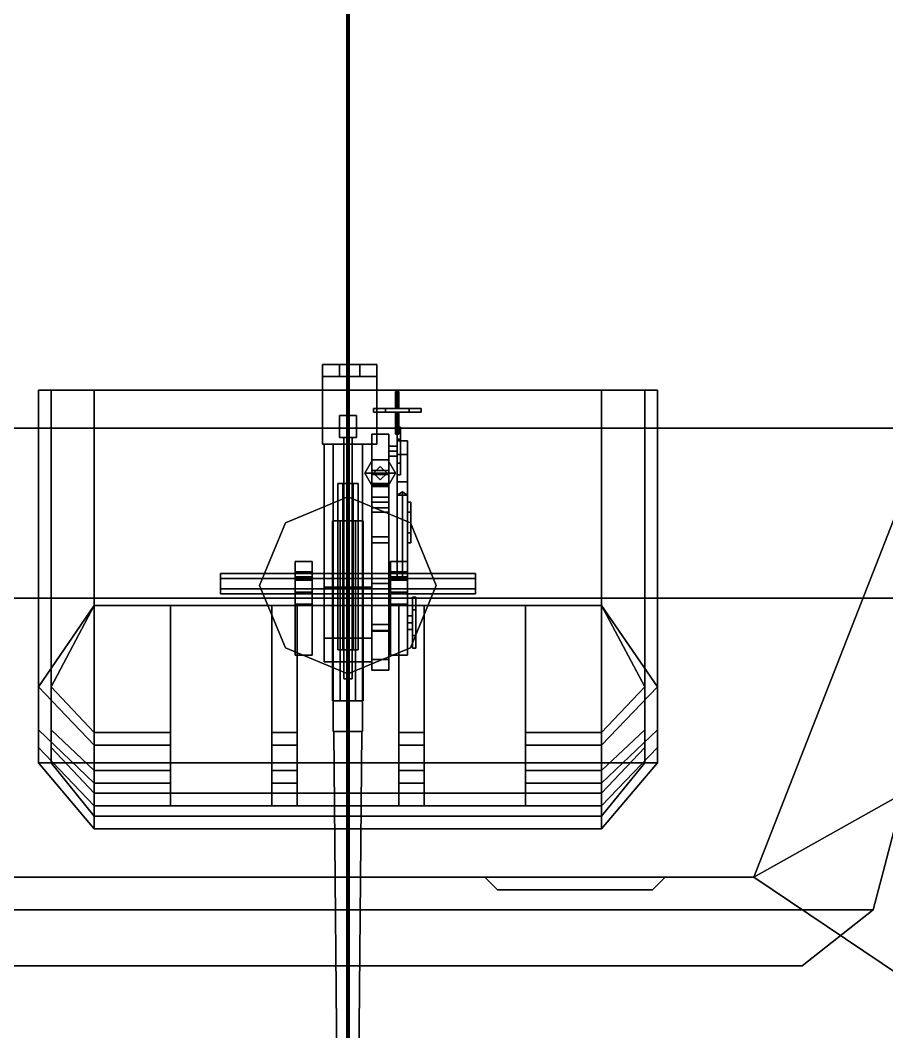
# Model space of a CAD drawing. Header units: millimetres. Extents: x -5.1 to 5.1, y -27.1 to 35.2.
# Drawn here: x -1.292 to 2.124, y -18.17 to -14.182 of the extents above; entities that cross this region are included whole.
import ezdxf

# ---------------------------------------------------------------- set-up
doc = ezdxf.new("R2010")
doc.units = ezdxf.units.MM
for name, color, linetype in [('cables', 6, 'Continuous'), ('drawing', 9, 'Continuous'), ('gun', 1, 'Continuous'), ('sleeve', 5, 'Continuous'), ('superstructure', 3, 'Continuous'), ('turret', 2, 'Continuous')]:
    doc.layers.add(name, color=color, linetype=linetype)

msp = doc.modelspace()

# ---------------------------------------------------------------- linework, layer by layer
for points in [[(-3.36, -16.46, -1.36), (-3.69, -13.85, -1.36), (3.69, -13.85, -1.36), (3.36, -16.46, -1.36)], [(3.56, -16.46, 0.89), (3.89, -13.85, 0.89), (2.28, -15.82, 0.89), (1.6, -17.56, 0.89)], [(3.36, -16.46, -1.36), (2.99, -18.63, -1.36), (-2.99, -18.63, -1.36), (-3.36, -16.46, -1.36)], [(1.6, -17.56, 0.89), (3.19, -18.63, 0.89), (3.56, -16.46, 0.89), (1.6, -17.56, 0.89)], [(-1.6, -17.56, 0.89), (-3.19, -18.63, 0.89), (3.19, -18.63, 0.89), (1.6, -17.56, 0.89)], [(0.54, -17.56, 2.64), (0.54, -17.56, 0.97), (0.59, -17.61, 1.01), (0.59, -17.61, 2.59)], [(0.54, -17.56, 0.97), (1.25, -17.56, 0.97), (1.2, -17.61, 1.01), (0.59, -17.61, 1.01)], [(0.59, -17.61, 2.59), (1.2, -17.61, 2.59), (1.25, -17.56, 2.64), (0.54, -17.56, 2.64)], [(1.2, -17.61, 2.59), (1.2, -17.61, 1.01), (1.25, -17.56, 0.97), (1.25, -17.56, 2.64)], [(0.59, -17.61, 1.01), (1.2, -17.61, 1.01), (1.2, -17.61, 2.59), (0.59, -17.61, 2.59)]]:
    msp.add_3dface(points)
at = {"layer": 'cables'}
for points in [[(-0.005, -26.44, 4.865), (-0.005, -8.97, 14.89), (-0.005, -8.97, 14.91), (-0.005, -26.44, 4.885)], [(0.005, -26.44, 4.885), (0.005, -8.97, 14.91), (0.005, -8.97, 14.89), (0.005, -26.44, 4.865)]]:
    msp.add_3dface(points, dxfattribs=at)
at = {"layer": 'drawing'}
msp.add_xline((0, -16.63, 27.7), (0, -1), dxfattribs=at)
at = {"layer": 'gun'}
for points in [[(-0.0335, -15.539, 4.1755), (-0.1005, -15.539, 4.1755), (-0.1005, -15.539, 4.3698), (-0.0335, -15.539, 4.3698)], [(-0.1005, -15.8539, 4.1755), (-0.1005, -15.539, 4.1755), (0.1139, -15.539, 4.1755), (0.1139, -15.8539, 4.1755)], [(-0.0335, -15.539, 4.3698), (-0.1005, -15.539, 4.3698), (-0.1005, -15.5859, 4.3899), (-0.0335, -15.5859, 4.3899)], [(-0.1005, -15.5859, 4.3899), (-0.1005, -15.539, 4.3698), (-0.1005, -15.539, 4.1755), (-0.1005, -15.5859, 4.1755)], [(-0.0335, -15.5859, 4.2023), (-0.0335, -15.539, 4.2023), (-0.0335, -15.539, 4.3698), (-0.0335, -15.5859, 4.3899)], [(0.0469, -15.539, 4.1755), (-0.0335, -15.539, 4.1755), (-0.0335, -15.539, 4.2023), (0.0469, -15.539, 4.2023)], [(0.0469, -15.539, 4.2023), (-0.0335, -15.539, 4.2023), (-0.0335, -15.5859, 4.2023), (0.0469, -15.5859, 4.2023)], [(0.1139, -15.539, 4.1755), (0.0469, -15.539, 4.1755), (0.0469, -15.539, 4.3698), (0.1139, -15.539, 4.3698)], [(0.0469, -15.5859, 4.3899), (0.0469, -15.539, 4.3698), (0.0469, -15.539, 4.2023), (0.0469, -15.5859, 4.2023)], [(0.1139, -15.539, 4.3698), (0.0469, -15.539, 4.3698), (0.0469, -15.5859, 4.3899), (0.1139, -15.5859, 4.3899)], [(0.1139, -15.5859, 4.1755), (0.1139, -15.539, 4.1755), (0.1139, -15.539, 4.3698), (0.1139, -15.5859, 4.3899)], [(0.1139, -15.5859, 4.3899), (-0.1005, -15.5859, 4.3899), (-0.1005, -15.8539, 4.3899), (0.1139, -15.8539, 4.3899)], [(-0.1005, -15.8539, 4.3899), (-0.1005, -15.5859, 4.3899), (-0.1005, -15.5859, 4.1755), (-0.1005, -15.8539, 4.1755)], [(0.0469, -15.5859, 4.2023), (-0.0335, -15.5859, 4.2023), (-0.0335, -15.5859, 4.3899), (0.0469, -15.5859, 4.3899)], [(0.1139, -15.8539, 4.1755), (0.1139, -15.5859, 4.1755), (0.1139, -15.5859, 4.3899), (0.1139, -15.8539, 4.3899)], [(0.0335, -15.74, 4.1755), (0.0335, -15.74, 4.0884), (-0.0335, -15.74, 4.0884), (-0.0335, -15.74, 4.1755)], [(-0.0335, -15.74, 4.1755), (-0.0335, -15.74, 4.0884), (-0.0335, -15.8271, 4.0884), (-0.0335, -15.8271, 4.1755)], [(-0.0335, -15.8271, 4.0884), (-0.0335, -15.74, 4.0884), (0.0335, -15.74, 4.0884), (0.0335, -15.8271, 4.0884)], [(0.0335, -15.8271, 4.0884), (0.0335, -15.74, 4.0884), (0.0335, -15.74, 4.1755), (0.0335, -15.8271, 4.1755)], [(-0.0335, -15.8271, 4.1755), (-0.0335, -15.8271, 4.0884), (0.0335, -15.8271, 4.0884), (0.0335, -15.8271, 4.1755)], [(-0.0168, -16.7785, 4.1286), (0, -16.7785, 4.1454), (0, -15.8271, 4.1454), (-0.0168, -15.8271, 4.1286)], [(0, -16.7785, 4.1118), (-0.0168, -16.7785, 4.1286), (-0.0168, -15.8271, 4.1286), (0, -15.8271, 4.1118)], [(0, -16.7785, 4.1454), (0.0167, -16.7785, 4.1286), (0.0167, -15.8271, 4.1286), (0, -15.8271, 4.1454)], [(0.0167, -16.7785, 4.1286), (0, -16.7785, 4.1118), (0, -15.8271, 4.1118), (0.0167, -15.8271, 4.1286)], [(0.1139, -15.8539, 4.3899), (-0.1005, -15.8539, 4.3899), (-0.1005, -15.8539, 4.1755), (0.1139, -15.8539, 4.1755)], [(0, -16.9862, 4.2157), (-0.058, -16.9862, 4.2492), (-0.058, -15.8539, 4.2492), (0, -15.8539, 4.2157)], [(-0.058, -16.9862, 4.2492), (-0.058, -16.9862, 4.3162), (-0.058, -15.8539, 4.3162), (-0.058, -15.8539, 4.2492)], [(-0.058, -16.9862, 4.3162), (0, -16.9862, 4.3497), (0, -15.8539, 4.3497), (-0.058, -15.8539, 4.3162)], [(0, -16.9862, 4.3497), (0.058, -16.9862, 4.3162), (0.058, -15.8539, 4.3162), (0, -15.8539, 4.3497)], [(0.058, -16.9862, 4.2492), (0, -16.9862, 4.2157), (0, -15.8539, 4.2157), (0.058, -15.8539, 4.2492)], [(0.058, -16.9862, 4.3162), (0.058, -16.9862, 4.2492), (0.058, -15.8539, 4.2492), (0.058, -15.8539, 4.3162)], [(-0.058, -16.9862, 4.2492), (0, -16.9862, 4.2157), (0.058, -16.9862, 4.2492), (-0.058, -16.9862, 4.3162)], [(-0.058, -16.9862, 4.3162), (0.058, -16.9862, 4.2492), (0.058, -16.9862, 4.3162), (0, -16.9862, 4.3497)], [(0, -18.5875, 4.2358), (-0.0406, -18.5875, 4.2592), (-0.0551, -16.9862, 4.2509), (0, -16.9862, 4.2191)], [(-0.0406, -18.5875, 4.2592), (-0.0406, -18.5875, 4.3062), (-0.0551, -16.9862, 4.3145), (-0.0551, -16.9862, 4.2509)], [(-0.0406, -18.5875, 4.3062), (0, -18.5875, 4.3296), (0, -16.9862, 4.3464), (-0.0551, -16.9862, 4.3145)], [(0.0406, -18.5875, 4.2593), (0, -18.5875, 4.2358), (0, -16.9862, 4.2191), (0.0551, -16.9862, 4.2509)], [(0, -18.5875, 4.3296), (0.0406, -18.5875, 4.3062), (0.0551, -16.9862, 4.3145), (0, -16.9862, 4.3464)], [(0.0406, -18.5875, 4.3062), (0.0406, -18.5875, 4.2593), (0.0551, -16.9862, 4.2509), (0.0551, -16.9862, 4.3145)]]:
    msp.add_3dface(points, dxfattribs=at)
at = {"layer": 'sleeve'}
for points in [[(0.1876, -15.7132, 4.4837), (0.1943, -15.7132, 4.4904), (0.1943, -15.6462, 4.4904), (0.1876, -15.6462, 4.4837)], [(0.1943, -15.7132, 4.477), (0.1876, -15.7132, 4.4837), (0.1876, -15.6462, 4.4837), (0.1943, -15.6462, 4.477)], [(0.1943, -15.6462, 4.4904), (0.201, -15.6462, 4.4837), (0.1943, -15.6462, 4.477), (0.1876, -15.6462, 4.4837)], [(0.1943, -15.7132, 4.4904), (0.201, -15.7132, 4.4837), (0.201, -15.6462, 4.4837), (0.1943, -15.6462, 4.4904)], [(0.201, -15.7132, 4.4837), (0.1943, -15.7132, 4.477), (0.1943, -15.6462, 4.477), (0.201, -15.6462, 4.4837)], [(0.1474, -15.7266, 4.3355), (0.1005, -15.7266, 4.4167), (0.1005, -15.7132, 4.4167), (0.1474, -15.7132, 4.3355)], [(0.1005, -15.7132, 4.4167), (0.2881, -15.7132, 4.4167), (0.2412, -15.7132, 4.3355), (0.1474, -15.7132, 4.3355)], [(0.1005, -15.7266, 4.4167), (0.1474, -15.7266, 4.4979), (0.1474, -15.7132, 4.4979), (0.1005, -15.7132, 4.4167)], [(0.1474, -15.7132, 4.4979), (0.2412, -15.7132, 4.4979), (0.2881, -15.7132, 4.4167), (0.1005, -15.7132, 4.4167)], [(0.2412, -15.7266, 4.3355), (0.1474, -15.7266, 4.3355), (0.1474, -15.7132, 4.3355), (0.2412, -15.7132, 4.3355)], [(0.1474, -15.7266, 4.4979), (0.2412, -15.7266, 4.4979), (0.2412, -15.7132, 4.4979), (0.1474, -15.7132, 4.4979)], [(0.2881, -15.7266, 4.4167), (0.2412, -15.7266, 4.3355), (0.2412, -15.7132, 4.3355), (0.2881, -15.7132, 4.4167)], [(0.2412, -15.7266, 4.4979), (0.2881, -15.7266, 4.4167), (0.2881, -15.7132, 4.4167), (0.2412, -15.7132, 4.4979)], [(0.1474, -15.7266, 4.3355), (0.2412, -15.7266, 4.3355), (0.2881, -15.7266, 4.4167), (0.1005, -15.7266, 4.4167)], [(0.1005, -15.7266, 4.4167), (0.2881, -15.7266, 4.4167), (0.2412, -15.7266, 4.4979), (0.1474, -15.7266, 4.4979)], [(0.1943, -15.8137, 4.41), (0.1876, -15.8137, 4.4167), (0.1876, -15.7266, 4.4167), (0.1943, -15.7266, 4.41)], [(0.1876, -15.8137, 4.4167), (0.1943, -15.8137, 4.4234), (0.1943, -15.7266, 4.4234), (0.1876, -15.7266, 4.4167)], [(0.201, -15.8137, 4.4167), (0.1943, -15.8137, 4.41), (0.1943, -15.7266, 4.41), (0.201, -15.7266, 4.4167)], [(0.1943, -15.8137, 4.4234), (0.201, -15.8137, 4.4167), (0.201, -15.7266, 4.4167), (0.1943, -15.7266, 4.4234)], [(0.1943, -15.7869, 4.3765), (0.1943, -15.8338, 4.4577), (0.2077, -15.8338, 4.4577), (0.2077, -15.7869, 4.3765)], [(0.1943, -15.7869, 4.3765), (0.1943, -15.9745, 4.3765), (0.1943, -15.9276, 4.4577), (0.1943, -15.8338, 4.4577)], [(0.1943, -15.8338, 4.2953), (0.1943, -15.7869, 4.3765), (0.2077, -15.7869, 4.3765), (0.2077, -15.8338, 4.2953)], [(0.1943, -15.8338, 4.2953), (0.1943, -15.9276, 4.2953), (0.1943, -15.9745, 4.3765), (0.1943, -15.7869, 4.3765)], [(0.2077, -15.8338, 4.4577), (0.2077, -15.9276, 4.4577), (0.2077, -15.9745, 4.3765), (0.2077, -15.7869, 4.3765)], [(0.2077, -15.7869, 4.3765), (0.2077, -15.9745, 4.3765), (0.2077, -15.9276, 4.2953), (0.2077, -15.8338, 4.2953)], [(0.0938, -15.8137, 4.4502), (0.0938, -15.8137, 4.3095), (0.0938, -16.0817, 4.3095), (0.0938, -16.0817, 4.4502)], [(0.1608, -15.8137, 4.4502), (0.1608, -15.8137, 4.3095), (0.0938, -15.8137, 4.3095), (0.0938, -15.8137, 4.4502)], [(0.0938, -16.0817, 4.3095), (0.0938, -15.8137, 4.3095), (0.1608, -15.8137, 4.3095), (0.1608, -16.0817, 4.3095)], [(0.1608, -16.0817, 4.4502), (0.1608, -15.8137, 4.4502), (0.0938, -15.8137, 4.4502), (0.0938, -16.0817, 4.4502)], [(0.1608, -16.0817, 4.3095), (0.1608, -15.8137, 4.3095), (0.1608, -15.8137, 4.4502), (0.1608, -16.0817, 4.4502)], [(0.1943, -15.9276, 4.2953), (0.1943, -15.8338, 4.2953), (0.2077, -15.8338, 4.2953), (0.2077, -15.9276, 4.2953)], [(0.1943, -15.8338, 4.4577), (0.1943, -15.9276, 4.4577), (0.2077, -15.9276, 4.4577), (0.2077, -15.8338, 4.4577)], [(0.0938, -16.4167, 4.3765), (0.0938, -15.8539, 4.3765), (-0.0938, -15.8539, 4.3765), (-0.0938, -16.4167, 4.3765)], [(-0.0938, -16.7115, 4.1554), (-0.0938, -15.8539, 4.1554), (0.0938, -15.8539, 4.1554), (0.0938, -16.7115, 4.1554)], [(-0.0938, -15.8539, 4.3765), (-0.0938, -15.8539, 4.1554), (-0.0938, -16.7115, 4.1554), (-0.0938, -16.7115, 4.3765)], [(0.0938, -15.8539, 4.3765), (0.0938, -15.8539, 4.1554), (-0.0938, -15.8539, 4.1554), (-0.0938, -15.8539, 4.3765)], [(0.0938, -16.7115, 4.1554), (0.0938, -15.8539, 4.1554), (0.0938, -15.8539, 4.3765), (0.0938, -16.7115, 4.3765)], [(0.1608, -15.8606, 4.3765), (0.1608, -15.8807, 4.3966), (0.1943, -15.8807, 4.3966), (0.1943, -15.8606, 4.3765)], [(0.1608, -15.8807, 4.3564), (0.1608, -15.8606, 4.3765), (0.1943, -15.8606, 4.3765), (0.1943, -15.8807, 4.3564)], [(0.1608, -15.8807, 4.3966), (0.1608, -15.9008, 4.3765), (0.1943, -15.9008, 4.3765), (0.1943, -15.8807, 4.3966)], [(0.1608, -15.9008, 4.3765), (0.1608, -15.8807, 4.3564), (0.1943, -15.8807, 4.3564), (0.1943, -15.9008, 4.3765)], [(0.0971, -15.9156, 4.5105), (0.067, -15.9678, 4.5105), (0.067, -15.9678, 4.6177), (0.0971, -15.9156, 4.6177)], [(0.1876, -15.9678, 4.5105), (0.067, -15.9678, 4.5105), (0.0971, -15.9156, 4.5105), (0.1574, -15.9156, 4.5105)], [(0.1574, -15.9156, 4.6177), (0.0971, -15.9156, 4.6177), (0.067, -15.9678, 4.6177), (0.1876, -15.9678, 4.6177)], [(0.1574, -15.9156, 4.5105), (0.0971, -15.9156, 4.5105), (0.0971, -15.9156, 4.6177), (0.1574, -15.9156, 4.6177)], [(0.1273, -15.941, 4.4502), (0.1005, -15.9678, 4.4502), (0.1005, -15.9678, 4.5105), (0.1273, -15.941, 4.5105)], [(0.1541, -15.9678, 4.4502), (0.1273, -15.941, 4.4502), (0.1273, -15.941, 4.5105), (0.1541, -15.9678, 4.5105)], [(0.1876, -15.9678, 4.5105), (0.1574, -15.9156, 4.5105), (0.1574, -15.9156, 4.6177), (0.1876, -15.9678, 4.6177)], [(0.1943, -15.9276, 4.4577), (0.1943, -15.9745, 4.3765), (0.2077, -15.9745, 4.3765), (0.2077, -15.9276, 4.4577)], [(0.1943, -15.9745, 4.3765), (0.1943, -15.9276, 4.2953), (0.2077, -15.9276, 4.2953), (0.2077, -15.9745, 4.3765)], [(0.067, -15.9678, 4.5105), (0.0971, -16.02, 4.5105), (0.0971, -16.02, 4.6177), (0.067, -15.9678, 4.6177)], [(0.1574, -16.02, 4.5105), (0.0971, -16.02, 4.5105), (0.067, -15.9678, 4.5105), (0.1876, -15.9678, 4.5105)], [(0.1876, -15.9678, 4.6177), (0.067, -15.9678, 4.6177), (0.0971, -16.02, 4.6177), (0.1574, -16.02, 4.6177)], [(0.1005, -15.9678, 4.4502), (0.1273, -15.9946, 4.4502), (0.1273, -15.9946, 4.5105), (0.1005, -15.9678, 4.5105)], [(0.1273, -15.9946, 4.4502), (0.1541, -15.9678, 4.4502), (0.1541, -15.9678, 4.5105), (0.1273, -15.9946, 4.5105)], [(0.1574, -16.02, 4.5105), (0.1876, -15.9678, 4.5105), (0.1876, -15.9678, 4.6177), (0.1574, -16.02, 4.6177)], [(-0.0402, -16.6646, 4.6311), (-0.0201, -16.6646, 4.6659), (-0.0201, -16.008, 4.6659), (-0.0402, -16.008, 4.6311)], [(-0.0201, -16.6646, 4.5963), (-0.0402, -16.6646, 4.6311), (-0.0402, -16.008, 4.6311), (-0.0201, -16.008, 4.5963)], [(-0.0201, -16.008, 4.6659), (0.0201, -16.008, 4.6659), (0.0402, -16.008, 4.6311), (-0.0402, -16.008, 4.6311)], [(-0.0402, -16.008, 4.6311), (0.0402, -16.008, 4.6311), (0.0201, -16.008, 4.5963), (-0.0201, -16.008, 4.5963)], [(-0.0201, -16.6646, 4.6659), (0.0201, -16.6646, 4.6659), (0.0201, -16.008, 4.6659), (-0.0201, -16.008, 4.6659)], [(0.0201, -16.6646, 4.5963), (-0.0201, -16.6646, 4.5963), (-0.0201, -16.008, 4.5963), (0.0201, -16.008, 4.5963)], [(0.0201, -16.6646, 4.6659), (0.0402, -16.6646, 4.6311), (0.0402, -16.008, 4.6311), (0.0201, -16.008, 4.6659)], [(0.0402, -16.6646, 4.6311), (0.0201, -16.6646, 4.5963), (0.0201, -16.008, 4.5963), (0.0402, -16.008, 4.6311)], [(0.0938, -16.008, 4.5909), (0.0938, -16.008, 4.5172), (0.0938, -16.1219, 4.5038), (0.0938, -16.1219, 4.5507)], [(0.1608, -16.1219, 4.5507), (0.1608, -16.008, 4.5909), (0.0938, -16.008, 4.5909), (0.0938, -16.1219, 4.5507)], [(0.0938, -16.1219, 4.5038), (0.0938, -16.008, 4.5172), (0.1608, -16.008, 4.5172), (0.1608, -16.1219, 4.5038)], [(0.0971, -16.02, 4.5105), (0.1574, -16.02, 4.5105), (0.1574, -16.02, 4.6177), (0.0971, -16.02, 4.6177)], [(0.1608, -16.1219, 4.5038), (0.1608, -16.008, 4.5172), (0.1608, -16.008, 4.5909), (0.1608, -16.1219, 4.5507)], [(0.0938, -16.0817, 4.4502), (0.0938, -16.0817, 4.3095), (0.1608, -16.0817, 4.3095), (0.1608, -16.0817, 4.4502)], [(0.0938, -16.4435, 4.4502), (0.0938, -16.1219, 4.5038), (0.1608, -16.1219, 4.5038), (0.1608, -16.4435, 4.4502)], [(0.0938, -16.1219, 4.5507), (0.0938, -16.1219, 4.5038), (0.0938, -16.4435, 4.4502), (0.0938, -16.5909, 4.4904)], [(0.1608, -16.5909, 4.4904), (0.1608, -16.1219, 4.5507), (0.0938, -16.1219, 4.5507), (0.0938, -16.5909, 4.4904)], [(0.1608, -16.4435, 4.4502), (0.1608, -16.1219, 4.5038), (0.1608, -16.1219, 4.5507), (0.1608, -16.5909, 4.4904)], [(0.0301, -16.1554, 4.0764), (-0.0302, -16.1554, 4.0764), (-0.0603, -16.1554, 4.1286), (0.0603, -16.1554, 4.1286)], [(0.0603, -16.1554, 4.1286), (-0.0603, -16.1554, 4.1286), (-0.0302, -16.1554, 4.1808), (0.0301, -16.1554, 4.1808)], [(-0.0603, -16.8656, 4.1286), (-0.0302, -16.8656, 4.1808), (-0.0302, -16.1554, 4.1808), (-0.0603, -16.1554, 4.1286)], [(-0.0302, -16.8656, 4.0764), (-0.0603, -16.8656, 4.1286), (-0.0603, -16.1554, 4.1286), (-0.0302, -16.1554, 4.0764)], [(-0.0302, -16.8656, 4.1808), (0.0301, -16.8656, 4.1808), (0.0301, -16.1554, 4.1808), (-0.0302, -16.1554, 4.1808)], [(0.0301, -16.8656, 4.0764), (-0.0302, -16.8656, 4.0764), (-0.0302, -16.1554, 4.0764), (0.0301, -16.1554, 4.0764)], [(0.0301, -16.8656, 4.1808), (0.0603, -16.8656, 4.1286), (0.0603, -16.1554, 4.1286), (0.0301, -16.1554, 4.1808)], [(0.0603, -16.8656, 4.1286), (0.0301, -16.8656, 4.0764), (0.0301, -16.1554, 4.0764), (0.0603, -16.1554, 4.1286)], [(-0.5025, -16.3631, 4.2894), (-0.5025, -16.3832, 4.3242), (0.5025, -16.3832, 4.3242), (0.5025, -16.3631, 4.2894)], [(-0.5025, -16.3832, 4.2546), (-0.5025, -16.3631, 4.2894), (0.5025, -16.3631, 4.2894), (0.5025, -16.3832, 4.2546)], [(-0.5025, -16.3631, 4.2894), (-0.5025, -16.4435, 4.2894), (-0.5025, -16.4234, 4.3242), (-0.5025, -16.3832, 4.3242)], [(-0.5025, -16.3832, 4.2546), (-0.5025, -16.4234, 4.2546), (-0.5025, -16.4435, 4.2894), (-0.5025, -16.3631, 4.2894)], [(-0.5025, -16.3832, 4.3242), (-0.5025, -16.4234, 4.3242), (0.5025, -16.4234, 4.3242), (0.5025, -16.3832, 4.3242)], [(-0.5025, -16.4234, 4.2546), (-0.5025, -16.3832, 4.2546), (0.5025, -16.3832, 4.2546), (0.5025, -16.4234, 4.2546)], [(0.5025, -16.3832, 4.3242), (0.5025, -16.4234, 4.3242), (0.5025, -16.4435, 4.2894), (0.5025, -16.3631, 4.2894)], [(0.5025, -16.3631, 4.2894), (0.5025, -16.4435, 4.2894), (0.5025, -16.4234, 4.2546), (0.5025, -16.3832, 4.2546)], [(-0.5025, -16.4234, 4.3242), (-0.5025, -16.4435, 4.2894), (0.5025, -16.4435, 4.2894), (0.5025, -16.4234, 4.3242)], [(-0.5025, -16.4435, 4.2894), (-0.5025, -16.4234, 4.2546), (0.5025, -16.4234, 4.2546), (0.5025, -16.4435, 4.2894)], [(0.0938, -16.4167, 4.6378), (0.0938, -16.4167, 4.3765), (-0.0938, -16.4167, 4.3765), (-0.0938, -16.4167, 4.6378)], [(-0.0938, -16.4167, 4.6378), (-0.0938, -16.4167, 4.3765), (-0.0938, -16.6177, 4.3765), (-0.0938, -16.6177, 4.6378)], [(0.0938, -16.6177, 4.6378), (0.0938, -16.4167, 4.6378), (-0.0938, -16.4167, 4.6378), (-0.0938, -16.6177, 4.6378)], [(0.0938, -16.6177, 4.3765), (0.0938, -16.4167, 4.3765), (0.0938, -16.4167, 4.6378), (0.0938, -16.6177, 4.6378)], [(0.1608, -16.4435, 4.4502), (0.1608, -16.4435, 4.142), (0.0938, -16.4435, 4.142), (0.0938, -16.4435, 4.4502)], [(0.0938, -16.4435, 4.4502), (0.0938, -16.4435, 4.142), (0.0938, -16.5909, 4.142), (0.0938, -16.5909, 4.4904)], [(0.0938, -16.5909, 4.142), (0.0938, -16.4435, 4.142), (0.1608, -16.4435, 4.142), (0.1608, -16.5909, 4.142)], [(0.1608, -16.5909, 4.142), (0.1608, -16.4435, 4.142), (0.1608, -16.4435, 4.4502), (0.1608, -16.5909, 4.4904)], [(0.0938, -16.5909, 4.4904), (0.0938, -16.5909, 4.142), (0.1608, -16.5909, 4.142), (0.1608, -16.5909, 4.4904)], [(-0.0938, -16.6177, 4.6378), (-0.0938, -16.6177, 4.3765), (-0.0938, -16.7115, 4.3765), (-0.0938, -16.7115, 4.4837)], [(0.0938, -16.7115, 4.4837), (0.0938, -16.6177, 4.6378), (-0.0938, -16.6177, 4.6378), (-0.0938, -16.7115, 4.4837)], [(0.0938, -16.7115, 4.3765), (0.0938, -16.6177, 4.3765), (0.0938, -16.6177, 4.6378), (0.0938, -16.7115, 4.4837)], [(-0.0402, -16.6646, 4.6311), (0.0402, -16.6646, 4.6311), (0.0201, -16.6646, 4.6659), (-0.0201, -16.6646, 4.6659)], [(-0.0201, -16.6646, 4.5963), (0.0201, -16.6646, 4.5963), (0.0402, -16.6646, 4.6311), (-0.0402, -16.6646, 4.6311)], [(-0.0938, -16.7115, 4.4837), (-0.0938, -16.7115, 4.3765), (0.0938, -16.7115, 4.3765), (0.0938, -16.7115, 4.4837)], [(-0.0938, -16.7115, 4.3765), (-0.0938, -16.7115, 4.1554), (0.0938, -16.7115, 4.1554), (0.0938, -16.7115, 4.3765)], [(-0.0603, -16.8656, 4.1286), (0.0603, -16.8656, 4.1286), (0.0301, -16.8656, 4.1808), (-0.0302, -16.8656, 4.1808)], [(-0.0302, -16.8656, 4.0764), (0.0301, -16.8656, 4.0764), (0.0603, -16.8656, 4.1286), (-0.0603, -16.8656, 4.1286)]]:
    msp.add_3dface(points, dxfattribs=at)
at = {"layer": 'superstructure'}
for points in [[(-2.57, -9.92, 3.07), (-2.57, -15.79, 3.07), (2.57, -15.79, 3.07), (2.57, -9.92, 3.07)], [(-2.57, -15.79, 3.07), (-2.07, -17.69, 3.07), (2.07, -17.69, 3.07), (2.57, -15.79, 3.07)], [(2.07, -17.69, 3.07), (2.07, -17.69, 2.75), (2.57, -15.79, 2.75), (2.57, -15.79, 3.07)], [(1.6, -17.56, 2.75), (1.6, -17.56, 0.89), (2.28, -15.82, 0.89), (2.28, -15.82, 2.75)], [(-1.6, -17.56, 2.75), (0.54, -17.56, 2.64), (1.25, -17.56, 2.64), (1.6, -17.56, 2.75)], [(-1.6, -17.56, 2.75), (-1.6, -17.56, 0.89), (0.54, -17.56, 0.97), (0.54, -17.56, 2.64)], [(0.54, -17.56, 0.97), (-1.6, -17.56, 0.89), (1.6, -17.56, 0.89), (1.25, -17.56, 0.97)], [(1.25, -17.56, 2.64), (1.25, -17.56, 0.97), (1.6, -17.56, 0.89), (1.6, -17.56, 2.75)], [(1.79, -17.91, 3.07), (2.07, -17.69, 3.07), (-2.07, -17.69, 3.07), (-1.79, -17.91, 3.07)], [(1.79, -17.91, 2.75), (2.07, -17.69, 2.75), (2.07, -17.69, 3.07), (1.79, -17.91, 3.07)], [(-1.79, -17.91, 3.07), (-1.79, -17.91, 2.75), (1.79, -17.91, 2.75), (1.79, -17.91, 3.07)]]:
    msp.add_3dface(points, dxfattribs=at)
at = {"layer": 'turret'}
for points in [[(-1.22, -15.64, 3.18), (-1.22, -17.11, 3.18), (-1.22, -17.11, 3.23), (-1.22, -15.64, 3.23)], [(1.17, -15.64, 3.23), (1.22, -15.64, 3.18), (-1.22, -15.64, 3.18), (-1.17, -15.64, 3.23)], [(1.22, -15.64, 3.18), (1.22, -17.11, 3.18), (-1.22, -17.11, 3.18), (-1.22, -15.64, 3.18)], [(-1.22, -15.64, 3.23), (-1.22, -17.11, 3.23), (-1.22, -17.05, 3.94), (-1.22, -15.64, 3.23)], [(-1.22, -15.64, 3.23), (-1.22, -17.05, 3.94), (-1.22, -16.98, 4.5), (-1.22, -15.64, 3.23)], [(-1.22, -15.64, 4.8), (-1.17, -15.64, 4.8), (-1.17, -15.64, 3.23), (-1.22, -15.64, 3.18)], [(-1.22, -15.64, 3.23), (-1.22, -16.98, 4.5), (-1.22, -16.81, 4.8), (-1.22, -15.64, 4.8)], [(-1.22, -15.64, 4.8), (-1.22, -16.81, 4.8), (-1, -16.49, 5.16), (-1, -15.64, 5.16)], [(-1, -15.64, 5.16), (-1, -15.64, 5.11), (-1.17, -15.64, 4.8), (-1.22, -15.64, 4.8)], [(-1.17, -15.64, 3.23), (-1.17, -17.11, 3.23), (1.17, -17.11, 3.23), (1.17, -15.64, 3.23)], [(-1.17, -15.64, 3.23), (-1.17, -17.05, 3.94), (-1.17, -17.11, 3.23), (-1.17, -15.64, 3.23)], [(-1.17, -15.64, 3.23), (-1.17, -16.98, 4.5), (-1.17, -17.05, 3.94), (-1.17, -15.64, 3.23)], [(-1.17, -15.64, 4.8), (-1.17, -16.81, 4.8), (-1.17, -16.98, 4.5), (-1.17, -15.64, 3.23)], [(-1, -15.64, 5.11), (-1, -16.49, 5.11), (-1.17, -16.81, 4.8), (-1.17, -15.64, 4.8)], [(-1, -15.64, 5.16), (-1, -16.49, 5.16), (1, -16.49, 5.16), (1, -15.64, 5.16)], [(1, -15.64, 5.11), (1, -16.49, 5.11), (-1, -16.49, 5.11), (-1, -15.64, 5.11)], [(-1, -15.64, 5.11), (-1, -15.64, 5.16), (1, -15.64, 5.16), (1, -15.64, 5.11)], [(1.17, -15.64, 4.8), (1.17, -16.81, 4.8), (1, -16.49, 5.11), (1, -15.64, 5.11)], [(1, -15.64, 5.16), (1, -16.49, 5.16), (1.22, -16.81, 4.8), (1.22, -15.64, 4.8)], [(1, -15.64, 5.11), (1, -15.64, 5.16), (1.22, -15.64, 4.8), (1.17, -15.64, 4.8)], [(1.17, -15.64, 4.8), (1.22, -15.64, 4.8), (1.22, -15.64, 3.18), (1.17, -15.64, 3.23)], [(1.17, -15.64, 3.23), (1.17, -16.98, 4.5), (1.17, -16.81, 4.8), (1.17, -15.64, 4.8)], [(1.17, -15.64, 3.23), (1.17, -17.11, 3.23), (1.17, -17.05, 3.94), (1.17, -15.64, 3.23)], [(1.17, -15.64, 3.23), (1.17, -17.05, 3.94), (1.17, -16.98, 4.5), (1.17, -15.64, 3.23)], [(1.22, -17.11, 3.23), (1.22, -17.11, 3.18), (1.22, -15.64, 3.18), (1.22, -15.64, 3.23)], [(1.22, -15.64, 4.8), (1.22, -16.81, 4.8), (1.22, -16.98, 4.5), (1.22, -15.64, 3.23)], [(1.22, -15.64, 3.23), (1.22, -17.05, 3.94), (1.22, -17.11, 3.23), (1.22, -15.64, 3.23)], [(1.22, -15.64, 3.23), (1.22, -16.98, 4.5), (1.22, -17.05, 3.94), (1.22, -15.64, 3.23)], [(0.1943, -15.8405, 3.7668), (0.1943, -15.8941, 3.8596), (0.2345, -15.8941, 3.8596), (0.2345, -15.8405, 3.7668)], [(0.1943, -15.8405, 3.7668), (0.1943, -16.0549, 3.7668), (0.1943, -16.0013, 3.8596), (0.1943, -15.8941, 3.8596)], [(0.1943, -15.8941, 3.674), (0.1943, -15.8405, 3.7668), (0.2345, -15.8405, 3.7668), (0.2345, -15.8941, 3.674)], [(0.1943, -15.8941, 3.674), (0.1943, -16.0013, 3.674), (0.1943, -16.0549, 3.7668), (0.1943, -15.8405, 3.7668)], [(0.2345, -15.8941, 3.8596), (0.2345, -16.0013, 3.8596), (0.2345, -16.0549, 3.7668), (0.2345, -15.8405, 3.7668)], [(0.2345, -15.8405, 3.7668), (0.2345, -16.0549, 3.7668), (0.2345, -16.0013, 3.674), (0.2345, -15.8941, 3.674)], [(0.1943, -16.0013, 3.674), (0.1943, -15.8941, 3.674), (0.2345, -15.8941, 3.674), (0.2345, -16.0013, 3.674)], [(0.1943, -15.8941, 3.8596), (0.1943, -16.0013, 3.8596), (0.2345, -16.0013, 3.8596), (0.2345, -15.8941, 3.8596)], [(0.0938, -15.9576, 4.1048), (0.0938, -15.9142, 4.3095), (0.1608, -15.9142, 4.3095), (0.1608, -15.9576, 4.1048)], [(0.0938, -16.0133, 4.1279), (0.0938, -15.9745, 4.3095), (0.0938, -15.9142, 4.3095), (0.0938, -15.9576, 4.1048)], [(0.1608, -15.9576, 4.1048), (0.1608, -15.9142, 4.3095), (0.1608, -15.9745, 4.3095), (0.1608, -16.0133, 4.1279)], [(0.0938, -16.0622, 3.9483), (0.0938, -15.9576, 4.1048), (0.1608, -15.9576, 4.1048), (0.1608, -16.0622, 3.9483)], [(0.0938, -16.1048, 3.9909), (0.0938, -16.0133, 4.1279), (0.0938, -15.9576, 4.1048), (0.0938, -16.0622, 3.9483)], [(0.1608, -15.9745, 4.3095), (0.0938, -15.9745, 4.3095), (0.0938, -16.0133, 4.1279), (0.1608, -16.0133, 4.1279)], [(0.1608, -16.0622, 3.9483), (0.1608, -15.9576, 4.1048), (0.1608, -16.0133, 4.1279), (0.1608, -16.1048, 3.9909)], [(0.1608, -16.0133, 4.1279), (0.0938, -16.0133, 4.1279), (0.0938, -16.1048, 3.9909), (0.1608, -16.1048, 3.9909)], [(0.1943, -16.0013, 3.8596), (0.1943, -16.0549, 3.7668), (0.2345, -16.0549, 3.7668), (0.2345, -16.0013, 3.8596)], [(0.1943, -16.0549, 3.7668), (0.1943, -16.0013, 3.674), (0.2345, -16.0013, 3.674), (0.2345, -16.0549, 3.7668)], [(0, -16.0616, 3.07), (-0.2464, -16.1636, 3.07), (-0.2464, -16.1636, 3.18), (0, -16.0616, 3.18)], [(0.2464, -16.1636, 3.07), (0, -16.0616, 3.07), (0, -16.0616, 3.18), (0.2464, -16.1636, 3.18)], [(0.0938, -16.2187, 3.8437), (0.0938, -16.0622, 3.9483), (0.1608, -16.0622, 3.9483), (0.1608, -16.2187, 3.8437)], [(0.0938, -16.2418, 3.8994), (0.0938, -16.1048, 3.9909), (0.0938, -16.0622, 3.9483), (0.0938, -16.2187, 3.8437)], [(0.1608, -16.2187, 3.8437), (0.1608, -16.0622, 3.9483), (0.1608, -16.1048, 3.9909), (0.1608, -16.2418, 3.8994)], [(0.2144, -16.3899, 3.7467), (0.1943, -16.3899, 3.7668), (0.1943, -16.0549, 3.7668), (0.2144, -16.0415, 3.7467)], [(0.1943, -16.3899, 3.7668), (0.2144, -16.3899, 3.7869), (0.2144, -16.0415, 3.7869), (0.1943, -16.0549, 3.7668)], [(0.2345, -16.3899, 3.7668), (0.2144, -16.3899, 3.7467), (0.2144, -16.0415, 3.7467), (0.2345, -16.0549, 3.7668)], [(0.2144, -16.3899, 3.7869), (0.2345, -16.3899, 3.7668), (0.2345, -16.0549, 3.7668), (0.2144, -16.0415, 3.7869)], [(0.1608, -16.1048, 3.9909), (0.0938, -16.1048, 3.9909), (0.0938, -16.2418, 3.8994), (0.1608, -16.2418, 3.8994)], [(0.2345, -16.0817, 3.7735), (0.2345, -16.2425, 3.7735), (0.2345, -16.2023, 3.8431), (0.2345, -16.1219, 3.8431)], [(0.2345, -16.1219, 3.7039), (0.2345, -16.2023, 3.7039), (0.2345, -16.2425, 3.7735), (0.2345, -16.0817, 3.7735)], [(0.2345, -16.0817, 3.7735), (0.2345, -16.1219, 3.8431), (0.2479, -16.1219, 3.8431), (0.2479, -16.0817, 3.7735)], [(0.2345, -16.1219, 3.7039), (0.2345, -16.0817, 3.7735), (0.2479, -16.0817, 3.7735), (0.2479, -16.1219, 3.7039)], [(0.2479, -16.1219, 3.8431), (0.2479, -16.2023, 3.8431), (0.2479, -16.2425, 3.7735), (0.2479, -16.0817, 3.7735)], [(0.2479, -16.0817, 3.7735), (0.2479, -16.2425, 3.7735), (0.2479, -16.2023, 3.7039), (0.2479, -16.1219, 3.7039)], [(0.2345, -16.2023, 3.7039), (0.2345, -16.1219, 3.7039), (0.2479, -16.1219, 3.7039), (0.2479, -16.2023, 3.7039)], [(0.2345, -16.1219, 3.8431), (0.2345, -16.2023, 3.8431), (0.2479, -16.2023, 3.8431), (0.2479, -16.1219, 3.8431)], [(-0.2464, -16.1636, 3.07), (-0.3484, -16.41, 3.07), (-0.3484, -16.41, 3.18), (-0.2464, -16.1636, 3.18)], [(0.3484, -16.41, 3.07), (0.2464, -16.1636, 3.07), (0.2464, -16.1636, 3.18), (0.3484, -16.41, 3.18)], [(0.0938, -16.4033, 3.807), (0.0938, -16.2187, 3.8437), (0.1608, -16.2187, 3.8437), (0.1608, -16.4033, 3.807)], [(0.0938, -16.4033, 3.8673), (0.0938, -16.2418, 3.8994), (0.0938, -16.2187, 3.8437), (0.0938, -16.4033, 3.807)], [(0.1608, -16.4033, 3.807), (0.1608, -16.2187, 3.8437), (0.1608, -16.2418, 3.8994), (0.1608, -16.4033, 3.8673)], [(0.2345, -16.2023, 3.8431), (0.2345, -16.2425, 3.7735), (0.2479, -16.2425, 3.7735), (0.2479, -16.2023, 3.8431)], [(0.2345, -16.2425, 3.7735), (0.2345, -16.2023, 3.7039), (0.2479, -16.2023, 3.7039), (0.2479, -16.2425, 3.7735)], [(0.1608, -16.2418, 3.8994), (0.0938, -16.2418, 3.8994), (0.0938, -16.4033, 3.8673), (0.1608, -16.4033, 3.8673)], [(-0.2077, -16.3564, 4.3363), (-0.2077, -16.3162, 4.2693), (-0.2077, -16.4837, 4.2693), (-0.2077, -16.4368, 4.3363)], [(-0.1407, -16.3564, 4.3363), (-0.1407, -16.3162, 4.2693), (-0.2077, -16.3162, 4.2693), (-0.2077, -16.3564, 4.3363)], [(-0.1407, -16.3564, 3.4921), (-0.1407, -16.3162, 3.2308), (-0.2077, -16.3162, 3.2308), (-0.2077, -16.3564, 3.4921)], [(-0.2077, -16.3564, 3.4921), (-0.2077, -16.3162, 3.2308), (-0.2077, -16.6847, 3.2308), (-0.2077, -16.3899, 3.7065)], [(-0.1407, -16.3162, 4.2693), (-0.1407, -16.3765, 4.0348), (-0.2077, -16.3765, 4.0348), (-0.2077, -16.3162, 4.2693)], [(-0.2077, -16.3162, 4.2693), (-0.2077, -16.3765, 4.0348), (-0.2077, -16.6847, 4.0348), (-0.2077, -16.4837, 4.2693)], [(-0.1407, -16.4837, 4.2693), (-0.1407, -16.3162, 4.2693), (-0.1407, -16.3564, 4.3363), (-0.1407, -16.4368, 4.3363)], [(-0.1407, -16.6847, 3.2308), (-0.1407, -16.3162, 3.2308), (-0.1407, -16.3564, 3.4921), (-0.1407, -16.3899, 3.7065)], [(-0.1407, -16.6847, 4.0348), (-0.1407, -16.3765, 4.0348), (-0.1407, -16.3162, 4.2693), (-0.1407, -16.4837, 4.2693)], [(0.1675, -16.3564, 4.3363), (0.1675, -16.3162, 4.2693), (0.1675, -16.4837, 4.2693), (0.1675, -16.4368, 4.3363)], [(0.2345, -16.3564, 4.3363), (0.2345, -16.3162, 4.2693), (0.1675, -16.3162, 4.2693), (0.1675, -16.3564, 4.3363)], [(0.2345, -16.3564, 3.4921), (0.2345, -16.3162, 3.2308), (0.1675, -16.3162, 3.2308), (0.1675, -16.3564, 3.4921)], [(0.1675, -16.3564, 3.4921), (0.1675, -16.3162, 3.2308), (0.1675, -16.6847, 3.2308), (0.1675, -16.3899, 3.7065)], [(0.2345, -16.3162, 4.2693), (0.2345, -16.3765, 4.0348), (0.1675, -16.3765, 4.0348), (0.1675, -16.3162, 4.2693)], [(0.1675, -16.3162, 4.2693), (0.1675, -16.3765, 4.0348), (0.1675, -16.6847, 4.0348), (0.1675, -16.4837, 4.2693)], [(0.2345, -16.4837, 4.2693), (0.2345, -16.3162, 4.2693), (0.2345, -16.3564, 4.3363), (0.2345, -16.4368, 4.3363)], [(0.2345, -16.6847, 3.2308), (0.2345, -16.3162, 3.2308), (0.2345, -16.3564, 3.4921), (0.2345, -16.3899, 3.7065)], [(0.2345, -16.6847, 4.0348), (0.2345, -16.3765, 4.0348), (0.2345, -16.3162, 4.2693), (0.2345, -16.4837, 4.2693)], [(-0.1407, -16.4368, 4.3363), (-0.1407, -16.3564, 4.3363), (-0.2077, -16.3564, 4.3363), (-0.2077, -16.4368, 4.3363)], [(-0.1407, -16.3899, 3.7065), (-0.1407, -16.3564, 3.4921), (-0.2077, -16.3564, 3.4921), (-0.2077, -16.3899, 3.7065)], [(-0.1407, -16.3765, 4.0348), (-0.1407, -16.3899, 3.8003), (-0.2077, -16.3899, 3.8003), (-0.2077, -16.3765, 4.0348)], [(-0.2077, -16.3765, 4.0348), (-0.2077, -16.3899, 3.8003), (-0.2077, -16.6847, 3.8003), (-0.2077, -16.6847, 4.0348)], [(-0.2077, -16.3899, 3.8003), (-0.2077, -16.3899, 3.7065), (-0.2077, -16.6847, 3.2308), (-0.2077, -16.6847, 3.8003)], [(-0.1407, -16.3899, 3.8003), (-0.1407, -16.3899, 3.7065), (-0.2077, -16.3899, 3.7065), (-0.2077, -16.3899, 3.8003)], [(-0.1407, -16.6847, 3.8003), (-0.1407, -16.3899, 3.8003), (-0.1407, -16.3765, 4.0348), (-0.1407, -16.6847, 4.0348)], [(-0.1407, -16.6847, 3.2308), (-0.1407, -16.3899, 3.7065), (-0.1407, -16.3899, 3.8003), (-0.1407, -16.6847, 3.8003)], [(0.2345, -16.4368, 4.3363), (0.2345, -16.3564, 4.3363), (0.1675, -16.3564, 4.3363), (0.1675, -16.4368, 4.3363)], [(0.2345, -16.3899, 3.7065), (0.2345, -16.3564, 3.4921), (0.1675, -16.3564, 3.4921), (0.1675, -16.3899, 3.7065)], [(0.2345, -16.3765, 4.0348), (0.2345, -16.3899, 3.8003), (0.1675, -16.3899, 3.8003), (0.1675, -16.3765, 4.0348)], [(0.1675, -16.3765, 4.0348), (0.1675, -16.3899, 3.8003), (0.1675, -16.6847, 3.8003), (0.1675, -16.6847, 4.0348)], [(0.1675, -16.3899, 3.8003), (0.1675, -16.3899, 3.7065), (0.1675, -16.6847, 3.2308), (0.1675, -16.6847, 3.8003)], [(0.2345, -16.3899, 3.8003), (0.2345, -16.3899, 3.7065), (0.1675, -16.3899, 3.7065), (0.1675, -16.3899, 3.8003)], [(0.2345, -16.6847, 3.8003), (0.2345, -16.3899, 3.8003), (0.2345, -16.3765, 4.0348), (0.2345, -16.6847, 4.0348)], [(0.2345, -16.6847, 3.2308), (0.2345, -16.3899, 3.7065), (0.2345, -16.3899, 3.8003), (0.2345, -16.6847, 3.8003)], [(-0.3484, -16.41, 3.07), (-0.2464, -16.6564, 3.07), (-0.2464, -16.6564, 3.18), (-0.3484, -16.41, 3.18)], [(0.0938, -16.5879, 3.8437), (0.0938, -16.4033, 3.807), (0.1608, -16.4033, 3.807), (0.1608, -16.5879, 3.8437)], [(0.0938, -16.5648, 3.8994), (0.0938, -16.4033, 3.8673), (0.0938, -16.4033, 3.807), (0.0938, -16.5879, 3.8437)], [(0.1608, -16.4033, 3.8673), (0.0938, -16.4033, 3.8673), (0.0938, -16.5648, 3.8994), (0.1608, -16.5648, 3.8994)], [(0.1608, -16.5879, 3.8437), (0.1608, -16.4033, 3.807), (0.1608, -16.4033, 3.8673), (0.1608, -16.5648, 3.8994)], [(0.2464, -16.6564, 3.07), (0.3484, -16.41, 3.07), (0.3484, -16.41, 3.18), (0.2464, -16.6564, 3.18)], [(-0.2077, -16.4368, 4.3363), (-0.2077, -16.4837, 4.2693), (-0.1407, -16.4837, 4.2693), (-0.1407, -16.4368, 4.3363)], [(0.1675, -16.4368, 4.3363), (0.1675, -16.4837, 4.2693), (0.2345, -16.4837, 4.2693), (0.2345, -16.4368, 4.3363)], [(0.2546, -16.5071, 3.9143), (0.2546, -16.4569, 4.0013), (0.268, -16.4569, 4.0013), (0.268, -16.5071, 3.9143)], [(0.2546, -16.6579, 4.0013), (0.2546, -16.4569, 4.0013), (0.2546, -16.5071, 3.9143), (0.2546, -16.6076, 3.9143)], [(0.2546, -16.4569, 4.0013), (0.2546, -16.5071, 4.0883), (0.268, -16.5071, 4.0883), (0.268, -16.4569, 4.0013)], [(0.2546, -16.6076, 4.0883), (0.2546, -16.5071, 4.0883), (0.2546, -16.4569, 4.0013), (0.2546, -16.6579, 4.0013)], [(0.268, -16.4569, 4.0013), (0.268, -16.6579, 4.0013), (0.268, -16.6076, 3.9143), (0.268, -16.5071, 3.9143)], [(0.268, -16.5071, 4.0883), (0.268, -16.6076, 4.0883), (0.268, -16.6579, 4.0013), (0.268, -16.4569, 4.0013)], [(-1, -16.49, 5.16), (-1.22, -16.81, 4.8), (-1, -17.04, 4.8), (-1, -16.49, 5.16)], [(-1, -16.49, 5.11), (-1, -16.99, 4.8), (-1.17, -16.81, 4.8), (-1, -16.49, 5.11)], [(-1, -16.49, 5.16), (-1, -17.04, 4.8), (-0.7, -17.04, 4.8), (-0.7, -16.49, 5.16)], [(-0.7, -16.49, 5.11), (-0.7, -16.99, 4.8), (-1, -16.99, 4.8), (-1, -16.49, 5.11)], [(-0.7, -16.49, 5.16), (-0.7, -17.04, 4.8), (-0.7, -16.99, 4.8), (-0.7, -16.49, 5.11)], [(-0.3, -16.49, 5.16), (-0.3, -17.04, 4.8), (-0.2, -17.04, 4.8), (-0.2, -16.49, 5.16)], [(-0.2, -16.49, 5.11), (-0.2, -16.99, 4.8), (-0.3, -16.99, 4.8), (-0.3, -16.49, 5.11)], [(-0.3, -16.99, 4.8), (-0.3, -17.04, 4.8), (-0.3, -16.49, 5.16), (-0.3, -16.49, 5.11)], [(-0.2077, -16.4837, 4.2693), (-0.2077, -16.6847, 4.0348), (-0.1407, -16.6847, 4.0348), (-0.1407, -16.4837, 4.2693)], [(-0.2, -16.49, 5.16), (-0.2, -17.04, 4.8), (-0.2, -16.99, 4.8), (-0.2, -16.49, 5.11)], [(0.1675, -16.4837, 4.2693), (0.1675, -16.6847, 4.0348), (0.2345, -16.6847, 4.0348), (0.2345, -16.4837, 4.2693)], [(0.2, -16.49, 5.16), (0.2, -17.04, 4.8), (0.3, -17.04, 4.8), (0.3, -16.49, 5.16)], [(0.3, -16.49, 5.11), (0.3, -16.99, 4.8), (0.2, -16.99, 4.8), (0.2, -16.49, 5.11)], [(0.2, -16.99, 4.8), (0.2, -17.04, 4.8), (0.2, -16.49, 5.16), (0.2, -16.49, 5.11)], [(0.2546, -16.5071, 4.0883), (0.2546, -16.6076, 4.0883), (0.268, -16.6076, 4.0883), (0.268, -16.5071, 4.0883)], [(0.2546, -16.6076, 3.9143), (0.2546, -16.5071, 3.9143), (0.268, -16.5071, 3.9143), (0.268, -16.6076, 3.9143)], [(0.3, -16.49, 5.16), (0.3, -17.04, 4.8), (0.3, -16.99, 4.8), (0.3, -16.49, 5.11)], [(1, -16.49, 5.11), (1, -16.99, 4.8), (0.7, -16.99, 4.8), (0.7, -16.49, 5.11)], [(0.7, -16.49, 5.16), (0.7, -17.04, 4.8), (1, -17.04, 4.8), (1, -16.49, 5.16)], [(0.7, -16.99, 4.8), (0.7, -17.04, 4.8), (0.7, -16.49, 5.16), (0.7, -16.49, 5.11)], [(1, -16.49, 5.11), (1.17, -16.81, 4.8), (1, -16.99, 4.8), (1, -16.49, 5.11)], [(1, -16.49, 5.16), (1, -17.04, 4.8), (1.22, -16.81, 4.8), (1, -16.49, 5.16)], [(0.2345, -16.5306, 4.0013), (0.2345, -16.5574, 4.0281), (0.2546, -16.5574, 4.0281), (0.2546, -16.5306, 4.0013)], [(0.2345, -16.5574, 3.9745), (0.2345, -16.5306, 4.0013), (0.2546, -16.5306, 4.0013), (0.2546, -16.5574, 3.9745)], [(0.0938, -16.7018, 3.9909), (0.0938, -16.5648, 3.8994), (0.0938, -16.5879, 3.8437), (0.0938, -16.7444, 3.9483)], [(0.1608, -16.5648, 3.8994), (0.0938, -16.5648, 3.8994), (0.0938, -16.7018, 3.9909), (0.1608, -16.7018, 3.9909)], [(0.0938, -16.7444, 3.9483), (0.0938, -16.5879, 3.8437), (0.1608, -16.5879, 3.8437), (0.1608, -16.7444, 3.9483)], [(0.1608, -16.7444, 3.9483), (0.1608, -16.5879, 3.8437), (0.1608, -16.5648, 3.8994), (0.1608, -16.7018, 3.9909)], [(0.2345, -16.5574, 4.0281), (0.2345, -16.5842, 4.0013), (0.2546, -16.5842, 4.0013), (0.2546, -16.5574, 4.0281)], [(0.2345, -16.5842, 4.0013), (0.2345, -16.5574, 3.9745), (0.2546, -16.5574, 3.9745), (0.2546, -16.5842, 4.0013)], [(0.2546, -16.6579, 4.0013), (0.2546, -16.6076, 3.9143), (0.268, -16.6076, 3.9143), (0.268, -16.6579, 4.0013)], [(0.2546, -16.6076, 4.0883), (0.2546, -16.6579, 4.0013), (0.268, -16.6579, 4.0013), (0.268, -16.6076, 4.0883)], [(-0.2464, -16.6564, 3.07), (0, -16.7584, 3.07), (0, -16.7584, 3.18), (-0.2464, -16.6564, 3.18)], [(0, -16.7584, 3.07), (0.2464, -16.6564, 3.07), (0.2464, -16.6564, 3.18), (0, -16.7584, 3.18)], [(-0.2077, -16.6847, 4.0348), (-0.2077, -16.6847, 3.8003), (-0.1407, -16.6847, 3.8003), (-0.1407, -16.6847, 4.0348)], [(-0.2077, -16.6847, 3.8003), (-0.2077, -16.6847, 3.2308), (-0.1407, -16.6847, 3.2308), (-0.1407, -16.6847, 3.8003)], [(0.1608, -16.7018, 3.9909), (0.0938, -16.7018, 3.9909), (0.0938, -16.7444, 3.9483), (0.1608, -16.7444, 3.9483)], [(0.1675, -16.6847, 4.0348), (0.1675, -16.6847, 3.8003), (0.2345, -16.6847, 3.8003), (0.2345, -16.6847, 4.0348)], [(0.1675, -16.6847, 3.8003), (0.1675, -16.6847, 3.2308), (0.2345, -16.6847, 3.2308), (0.2345, -16.6847, 3.8003)], [(-1.22, -16.81, 4.8), (-1.22, -16.98, 4.5), (-1, -17.19, 4.5), (-1, -17.04, 4.8)], [(-1, -16.99, 4.8), (-1, -17.14, 4.5), (-1.17, -16.98, 4.5), (-1.17, -16.81, 4.8)], [(1.17, -16.81, 4.8), (1.17, -16.98, 4.5), (1, -17.14, 4.5), (1, -16.99, 4.8)], [(1, -17.04, 4.8), (1, -17.19, 4.5), (1.22, -16.98, 4.5), (1.22, -16.81, 4.8)], [(-1.22, -16.98, 4.5), (-1.22, -17.05, 3.94), (-1, -17.28, 3.94), (-1, -17.19, 4.5)], [(-1, -17.14, 4.5), (-1, -17.23, 3.94), (-1.17, -17.05, 3.94), (-1.17, -16.98, 4.5)], [(-0.7, -16.99, 4.8), (-0.7, -17.14, 4.5), (-1, -17.14, 4.5), (-1, -16.99, 4.8)], [(-0.7, -17.04, 4.8), (-0.7, -17.19, 4.5), (-0.7, -17.14, 4.5), (-0.7, -16.99, 4.8)], [(-0.2, -16.99, 4.8), (-0.2, -17.14, 4.5), (-0.3, -17.14, 4.5), (-0.3, -16.99, 4.8)], [(-0.3, -17.14, 4.5), (-0.3, -17.19, 4.5), (-0.3, -17.04, 4.8), (-0.3, -16.99, 4.8)], [(-0.2, -17.04, 4.8), (-0.2, -17.19, 4.5), (-0.2, -17.14, 4.5), (-0.2, -16.99, 4.8)], [(0.3, -16.99, 4.8), (0.3, -17.14, 4.5), (0.2, -17.14, 4.5), (0.2, -16.99, 4.8)], [(0.2, -17.14, 4.5), (0.2, -17.19, 4.5), (0.2, -17.04, 4.8), (0.2, -16.99, 4.8)], [(0.3, -17.04, 4.8), (0.3, -17.19, 4.5), (0.3, -17.14, 4.5), (0.3, -16.99, 4.8)], [(1, -16.99, 4.8), (1, -17.14, 4.5), (0.7, -17.14, 4.5), (0.7, -16.99, 4.8)], [(0.7, -17.14, 4.5), (0.7, -17.19, 4.5), (0.7, -17.04, 4.8), (0.7, -16.99, 4.8)], [(1.17, -16.98, 4.5), (1.17, -17.05, 3.94), (1, -17.23, 3.94), (1, -17.14, 4.5)], [(1, -17.19, 4.5), (1, -17.28, 3.94), (1.22, -17.05, 3.94), (1.22, -16.98, 4.5)], [(-1.22, -17.05, 3.94), (-1.22, -17.11, 3.23), (-1, -17.37, 3.23), (-1, -17.28, 3.94)], [(-1, -17.23, 3.94), (-1, -17.32, 3.23), (-1.17, -17.11, 3.23), (-1.17, -17.05, 3.94)], [(-1, -17.04, 4.8), (-1, -17.19, 4.5), (-0.7, -17.19, 4.5), (-0.7, -17.04, 4.8)], [(-0.3, -17.04, 4.8), (-0.3, -17.19, 4.5), (-0.2, -17.19, 4.5), (-0.2, -17.04, 4.8)], [(0.2, -17.04, 4.8), (0.2, -17.19, 4.5), (0.3, -17.19, 4.5), (0.3, -17.04, 4.8)], [(0.7, -17.04, 4.8), (0.7, -17.19, 4.5), (1, -17.19, 4.5), (1, -17.04, 4.8)], [(1.17, -17.05, 3.94), (1.17, -17.11, 3.23), (1, -17.32, 3.23), (1, -17.23, 3.94)], [(1, -17.28, 3.94), (1, -17.37, 3.23), (1.22, -17.11, 3.23), (1.22, -17.05, 3.94)], [(1.22, -17.11, 3.18), (1, -17.37, 3.18), (-1, -17.37, 3.18), (-1.22, -17.11, 3.18)], [(-1.22, -17.11, 3.18), (-1, -17.37, 3.18), (-1, -17.37, 3.23), (-1.22, -17.11, 3.23)], [(-1.17, -17.11, 3.23), (-1, -17.32, 3.23), (1, -17.32, 3.23), (1.17, -17.11, 3.23)], [(1, -17.37, 3.23), (1, -17.37, 3.18), (1.22, -17.11, 3.18), (1.22, -17.11, 3.23)], [(-0.7, -17.14, 4.5), (-0.7, -17.23, 3.94), (-1, -17.23, 3.94), (-1, -17.14, 4.5)], [(-0.7, -17.19, 4.5), (-0.7, -17.28, 3.94), (-0.7, -17.23, 3.94), (-0.7, -17.14, 4.5)], [(-0.2, -17.14, 4.5), (-0.2, -17.23, 3.94), (-0.3, -17.23, 3.94), (-0.3, -17.14, 4.5)], [(-0.3, -17.23, 3.94), (-0.3, -17.28, 3.94), (-0.3, -17.19, 4.5), (-0.3, -17.14, 4.5)], [(-0.2, -17.19, 4.5), (-0.2, -17.28, 3.94), (-0.2, -17.23, 3.94), (-0.2, -17.14, 4.5)], [(0.3, -17.14, 4.5), (0.3, -17.23, 3.94), (0.2, -17.23, 3.94), (0.2, -17.14, 4.5)], [(0.2, -17.23, 3.94), (0.2, -17.28, 3.94), (0.2, -17.19, 4.5), (0.2, -17.14, 4.5)], [(0.3, -17.19, 4.5), (0.3, -17.28, 3.94), (0.3, -17.23, 3.94), (0.3, -17.14, 4.5)], [(0.7, -17.23, 3.94), (0.7, -17.28, 3.94), (0.7, -17.19, 4.5), (0.7, -17.14, 4.5)], [(1, -17.14, 4.5), (1, -17.23, 3.94), (0.7, -17.23, 3.94), (0.7, -17.14, 4.5)], [(-1, -17.19, 4.5), (-1, -17.28, 3.94), (-0.7, -17.28, 3.94), (-0.7, -17.19, 4.5)], [(-0.3, -17.19, 4.5), (-0.3, -17.28, 3.94), (-0.2, -17.28, 3.94), (-0.2, -17.19, 4.5)], [(0.2, -17.19, 4.5), (0.2, -17.28, 3.94), (0.3, -17.28, 3.94), (0.3, -17.19, 4.5)], [(0.7, -17.19, 4.5), (0.7, -17.28, 3.94), (1, -17.28, 3.94), (1, -17.19, 4.5)], [(1, -17.23, 3.94), (1, -17.32, 3.23), (-1, -17.32, 3.23), (-1, -17.23, 3.94)], [(-0.7, -17.23, 3.94), (-0.7, -17.28, 3.94), (-0.3, -17.28, 3.94), (-0.3, -17.23, 3.94)], [(-0.2, -17.23, 3.94), (-0.2, -17.28, 3.94), (0.2, -17.28, 3.94), (0.2, -17.23, 3.94)], [(0.3, -17.23, 3.94), (0.3, -17.28, 3.94), (0.7, -17.28, 3.94), (0.7, -17.23, 3.94)], [(-1, -17.28, 3.94), (-1, -17.37, 3.23), (1, -17.37, 3.23), (1, -17.28, 3.94)], [(-1, -17.37, 3.23), (-1, -17.37, 3.18), (1, -17.37, 3.18), (1, -17.37, 3.23)]]:
    msp.add_3dface(points, dxfattribs=at)

doc.saveas('drawing.dxf')
